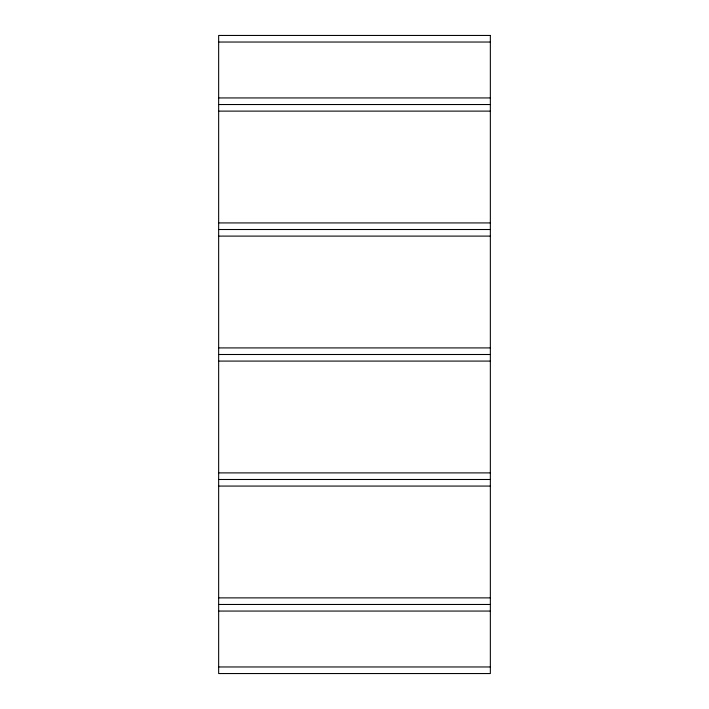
<?xml version="1.0" encoding="UTF-8"?>
<svg xmlns="http://www.w3.org/2000/svg" width="709" height="709" viewBox="0 0 709 709"><rect width="100%" height="100%" fill="white"/><g stroke="black" fill="none" stroke-linecap="round" stroke-linejoin="round"><path stroke-width="1.06" d="M218.656 42.035L490.344 42.035M218.656 97.939L490.344 97.939M218.656 104.533L490.344 104.533M218.656 111.118L490.344 111.118M218.656 222.927L490.344 222.927M218.656 229.512L490.344 229.512M218.656 236.106L490.344 236.106M218.656 347.915L490.344 347.915M218.656 354.5L490.344 354.5M218.656 361.085L490.344 361.085M218.656 472.894L490.344 472.894M218.656 479.488L490.344 479.488M218.656 486.073L490.344 486.073M218.656 597.882L490.344 597.882M218.656 604.467L490.344 604.467M218.656 611.061L490.344 611.061M218.656 666.965L490.344 666.965M490.344 35.45L218.656 35.45L218.656 673.55L490.344 673.55L490.344 35.45"/></g></svg>
